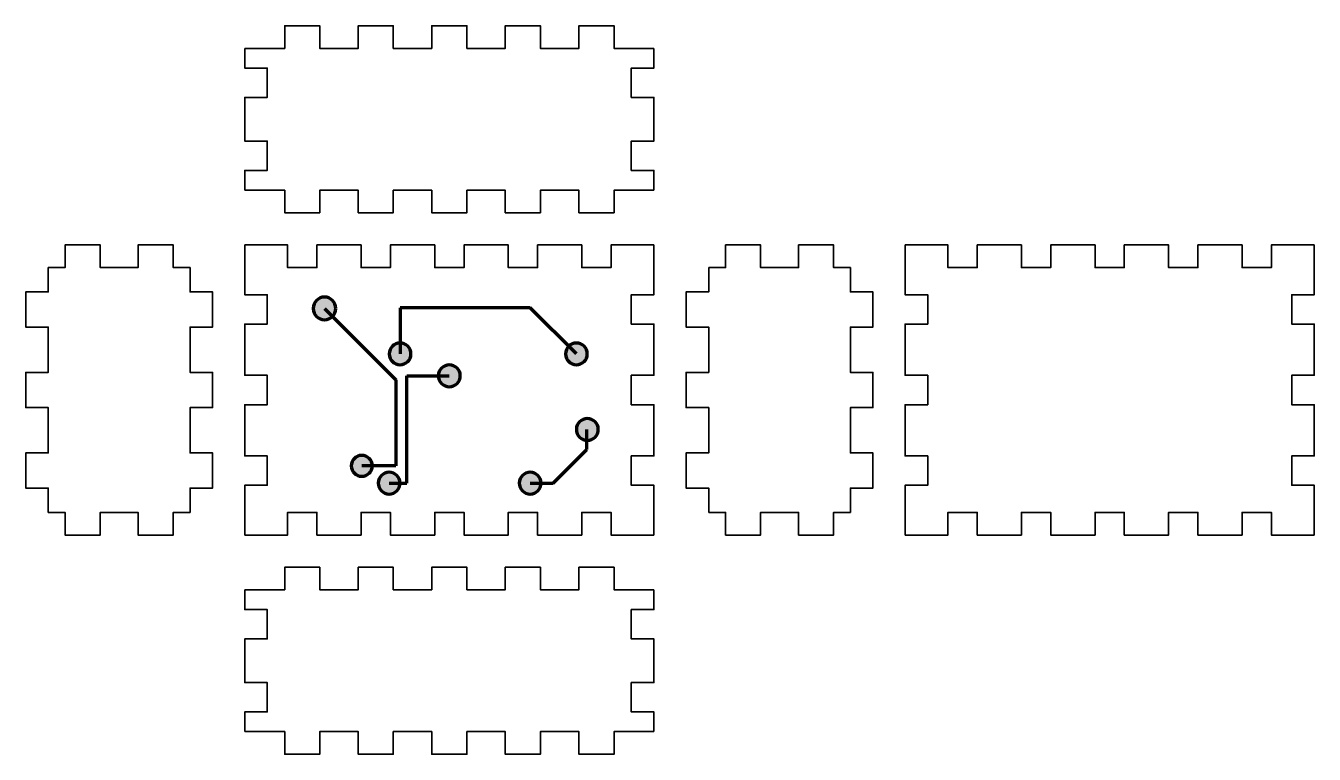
# Model space of a CAD drawing. Header units: inches. Extents: x -187 to 1230, y -160 to 641.
import ezdxf

# ---------------------------------------------------------------- set-up
doc = ezdxf.new("R2010")
doc.units = ezdxf.units.IN
doc.header["$MEASUREMENT"] = 0
doc.layers.add('svg2', color=7, linetype='Continuous')

# ---------------------------------------------------------------- blocks, each defined once
blk = doc.blocks.new('block 3')
at = {"layer": 'svg2', "color": 7, "lineweight": 35, "true_color": 0xffffff}
for points in [[(53.8, 616.4), (97.7, 616.4), (97.7, 641.2), (136.3, 641.2), (136.3, 616.4), (178.6, 616.4), (178.6, 641.2), (217.2, 641.2), (217.2, 616.4), (259.5, 616.4), (259.5, 641.2), (298.1, 641.2), (298.1, 616.4), (340.4, 616.4), (340.4, 641.2), (379, 641.2), (379, 616.4), (421.3, 616.4), (421.3, 641.2), (460, 641.2), (460, 616.4), (503.8, 616.4)], [(53.8, 460.5), (53.8, 482.2), (78.6, 482.2), (78.6, 514.5), (53.8, 514.5), (53.8, 562.5), (78.6, 562.5), (78.6, 594.8), (53.8, 594.8), (53.8, 616.4)], [(503.8, 616.4), (503.8, 594.8), (479, 594.8), (479, 562.5), (503.8, 562.5), (503.8, 514.5), (479, 514.5), (479, 482.2), (503.8, 482.2), (503.8, 460.5)], [(503.8, 460.5), (460, 460.5), (460, 435.7), (421.3, 435.7), (421.3, 460.5), (379, 460.5), (379, 435.7), (340.4, 435.7), (340.4, 460.5), (298.1, 460.5), (298.1, 435.7), (259.5, 435.7), (259.5, 460.5), (217.2, 460.5), (217.2, 435.7), (178.6, 435.7), (178.6, 460.5), (136.3, 460.5), (136.3, 435.7), (97.7, 435.7), (97.7, 460.5), (53.8, 460.5)], [(-162.3, 375.5), (-143.8, 375.5), (-143.8, 400.3), (-105.2, 400.3), (-105.2, 375.5), (-63.5, 375.5), (-63.5, 400.3), (-24.9, 400.3), (-24.9, 375.5), (-6.4, 375.5)], [(53.8, 400.3), (100.9, 400.3), (100.9, 375.5), (133.1, 375.5), (133.1, 400.3), (181.8, 400.3), (181.8, 375.5), (214, 375.5), (214, 400.3), (262.7, 400.3), (262.7, 375.5), (295, 375.5), (295, 400.3), (343.6, 400.3), (343.6, 375.5), (375.9, 375.5), (375.9, 400.3), (424.5, 400.3), (424.5, 375.5), (456.8, 375.5), (456.8, 400.3), (503.8, 400.3)], [(53.8, 81.4), (53.8, 136.2), (78.6, 136.2), (78.6, 168.4), (53.8, 168.4), (53.8, 224.7), (78.6, 224.7), (78.6, 257), (53.8, 257), (53.8, 313.3), (78.6, 313.3), (78.6, 345.6), (53.8, 345.6), (53.8, 400.3)], [(503.8, 400.3), (503.8, 345.6), (479, 345.6), (479, 313.3), (503.8, 313.3), (503.8, 257), (479, 257), (479, 224.7), (503.8, 224.7), (503.8, 168.4), (479, 168.4), (479, 136.2), (503.8, 136.2), (503.8, 81.4)], [(564.1, 375.5), (582.6, 375.5), (582.6, 400.3), (621.2, 400.3), (621.2, 375.5), (662.9, 375.5), (662.9, 400.3), (701.5, 400.3), (701.5, 375.5), (720, 375.5)], [(780.2, 400.3), (827.3, 400.3), (827.3, 375.5), (859.5, 375.5), (859.5, 400.3), (908.2, 400.3), (908.2, 375.5), (940.4, 375.5), (940.4, 400.3), (989.1, 400.3), (989.1, 375.5), (1021.3, 375.5), (1021.3, 400.3), (1070, 400.3), (1070, 375.5), (1102.2, 375.5), (1102.2, 400.3), (1150.9, 400.3), (1150.9, 375.5), (1183.1, 375.5), (1183.1, 400.3), (1230.2, 400.3)], [(780.2, 81.4), (780.2, 136.2), (805, 136.2), (805, 168.4), (780.2, 168.4), (780.2, 224.7), (805, 224.7), (805, 257), (780.2, 257), (780.2, 313.3), (805, 313.3), (805, 345.6), (780.2, 345.6), (780.2, 400.3)], [(1230.2, 400.3), (1230.2, 345.6), (1205.4, 345.6), (1205.4, 313.3), (1230.2, 313.3), (1230.2, 257), (1205.4, 257), (1205.4, 224.7), (1230.2, 224.7), (1230.2, 168.4), (1205.4, 168.4), (1205.4, 136.2), (1230.2, 136.2), (1230.2, 81.4)], [(-162.3, 106.2), (-162.3, 133), (-187.1, 133), (-187.1, 171.6), (-162.3, 171.6), (-162.3, 221.5), (-187.1, 221.5), (-187.1, 260.2), (-162.3, 260.2), (-162.3, 310.1), (-187.1, 310.1), (-187.1, 348.7), (-162.3, 348.7), (-162.3, 375.5)], [(-6.4, 375.5), (-6.4, 348.7), (18.4, 348.7), (18.4, 310.1), (-6.4, 310.1), (-6.4, 260.2), (18.4, 260.2), (18.4, 221.5), (-6.4, 221.5), (-6.4, 171.6), (18.4, 171.6), (18.4, 133), (-6.4, 133), (-6.4, 106.2)], [(564.1, 106.2), (564.1, 133), (539.3, 133), (539.3, 171.6), (564.1, 171.6), (564.1, 221.5), (539.3, 221.5), (539.3, 260.2), (564.1, 260.2), (564.1, 310.1), (539.3, 310.1), (539.3, 348.7), (564.1, 348.7), (564.1, 375.5)], [(720, 375.5), (720, 348.7), (744.8, 348.7), (744.8, 310.1), (720, 310.1), (720, 260.2), (744.8, 260.2), (744.8, 221.5), (720, 221.5), (720, 171.6), (744.8, 171.6), (744.8, 133), (720, 133), (720, 106.2)], [(-6.4, 106.2), (-24.9, 106.2), (-24.9, 81.4), (-63.5, 81.4), (-63.5, 106.2), (-105.2, 106.2), (-105.2, 81.4), (-143.8, 81.4), (-143.8, 106.2), (-162.3, 106.2)], [(503.8, 81.4), (456.8, 81.4), (456.8, 106.2), (424.5, 106.2), (424.5, 81.4), (375.9, 81.4), (375.9, 106.2), (343.6, 106.2), (343.6, 81.4), (295, 81.4), (295, 106.2), (262.7, 106.2), (262.7, 81.4), (214, 81.4), (214, 106.2), (181.8, 106.2), (181.8, 81.4), (133.1, 81.4), (133.1, 106.2), (100.9, 106.2), (100.9, 81.4), (53.8, 81.4)], [(720, 106.2), (701.5, 106.2), (701.5, 81.4), (662.9, 81.4), (662.9, 106.2), (621.2, 106.2), (621.2, 81.4), (582.6, 81.4), (582.6, 106.2), (564.1, 106.2)], [(1230.2, 81.4), (1183.1, 81.4), (1183.1, 106.2), (1150.9, 106.2), (1150.9, 81.4), (1102.2, 81.4), (1102.2, 106.2), (1070, 106.2), (1070, 81.4), (1021.3, 81.4), (1021.3, 106.2), (989.1, 106.2), (989.1, 81.4), (940.4, 81.4), (940.4, 106.2), (908.2, 106.2), (908.2, 81.4), (859.5, 81.4), (859.5, 106.2), (827.3, 106.2), (827.3, 81.4), (780.2, 81.4)], [(53.8, 21.2), (97.7, 21.2), (97.7, 46), (136.3, 46), (136.3, 21.2), (178.6, 21.2), (178.6, 46), (217.2, 46), (217.2, 21.2), (259.5, 21.2), (259.5, 46), (298.1, 46), (298.1, 21.2), (340.4, 21.2), (340.4, 46), (379, 46), (379, 21.2), (421.3, 21.2), (421.3, 46), (460, 46), (460, 21.2), (503.8, 21.2)], [(53.8, -134.7), (53.8, -113.1), (78.6, -113.1), (78.6, -80.8), (53.8, -80.8), (53.8, -32.7), (78.6, -32.7), (78.6, -0.5), (53.8, -0.5), (53.8, 21.2)], [(503.8, 21.2), (503.8, -0.5), (479, -0.5), (479, -32.7), (503.8, -32.7), (503.8, -80.8), (479, -80.8), (479, -113.1), (503.8, -113.1), (503.8, -134.7)], [(503.8, -134.7), (460, -134.7), (460, -159.5), (421.3, -159.5), (421.3, -134.7), (379, -134.7), (379, -159.5), (340.4, -159.5), (340.4, -134.7), (298.1, -134.7), (298.1, -159.5), (259.5, -159.5), (259.5, -134.7), (217.2, -134.7), (217.2, -159.5), (178.6, -159.5), (178.6, -134.7), (136.3, -134.7), (136.3, -159.5), (97.7, -159.5), (97.7, -134.7), (53.8, -134.7)]]:
    blk.add_lwpolyline(points, dxfattribs=at)

msp = doc.modelspace()

# ---------------------------------------------------------------- hatches: boundary and pattern name
at = {"layer": 'svg2', "true_color": 0xffffff}
h = msp.add_hatch(color=7, dxfattribs=at)
h.dxf.hatch_style = 2
edge = h.paths.add_edge_path()
edge.add_spline(control_points=[(154, 330.5), (154, 323.6), (148.4, 318), (141.5, 318), (134.6, 318), (129, 323.6), (129, 330.5), (129, 337.4), (134.6, 343), (141.5, 343), (148.4, 343), (154, 337.4), (154, 330.5)], knot_values=[0, 0, 0, 0, 1, 1, 1, 2, 2, 2, 3, 3, 3, 4, 4, 4, 4], degree=3, periodic=1)
h = msp.add_hatch(color=7, dxfattribs=at)
h.dxf.hatch_style = 2
edge = h.paths.add_edge_path()
edge.add_spline(control_points=[(236.6, 280.5), (236.6, 273.9), (231.2, 268.5), (224.6, 268.5), (218, 268.5), (212.6, 273.9), (212.6, 280.5), (212.6, 287.1), (218, 292.5), (224.6, 292.5), (231.2, 292.5), (236.6, 287.1), (236.6, 280.5)], knot_values=[0, 0, 0, 0, 1, 1, 1, 2, 2, 2, 3, 3, 3, 4, 4, 4, 4], degree=3, periodic=1)
h = msp.add_hatch(color=7, dxfattribs=at)
h.dxf.hatch_style = 2
edge = h.paths.add_edge_path()
edge.add_spline(control_points=[(430.6, 280.5), (430.6, 273.9), (425.2, 268.5), (418.6, 268.5), (412, 268.5), (406.6, 273.9), (406.6, 280.5), (406.6, 287.1), (412, 292.5), (418.6, 292.5), (425.2, 292.5), (430.6, 287.1), (430.6, 280.5)], knot_values=[0, 0, 0, 0, 1, 1, 1, 2, 2, 2, 3, 3, 3, 4, 4, 4, 4], degree=3, periodic=1)
h = msp.add_hatch(color=7, dxfattribs=at)
h.dxf.hatch_style = 2
edge = h.paths.add_edge_path()
edge.add_spline(control_points=[(290.8, 256.5), (290.8, 249.9), (285.5, 244.5), (278.8, 244.5), (272.2, 244.5), (266.8, 249.9), (266.8, 256.5), (266.8, 263.1), (272.2, 268.5), (278.8, 268.5), (285.5, 268.5), (290.8, 263.1), (290.8, 256.5)], knot_values=[0, 0, 0, 0, 1, 1, 1, 2, 2, 2, 3, 3, 3, 4, 4, 4, 4], degree=3, periodic=1)
h = msp.add_hatch(color=7, dxfattribs=at)
h.dxf.hatch_style = 2
edge = h.paths.add_edge_path()
edge.add_spline(control_points=[(442.6, 197.5), (442.6, 190.9), (437.2, 185.5), (430.6, 185.5), (424, 185.5), (418.6, 190.9), (418.6, 197.5), (418.6, 204.1), (424, 209.5), (430.6, 209.5), (437.2, 209.5), (442.6, 204.1), (442.6, 197.5)], knot_values=[0, 0, 0, 0, 1, 1, 1, 2, 2, 2, 3, 3, 3, 4, 4, 4, 4], degree=3, periodic=1)
h = msp.add_hatch(color=7, dxfattribs=at)
h.dxf.hatch_style = 2
edge = h.paths.add_edge_path()
edge.add_spline(control_points=[(194, 157.5), (194, 151.1), (188.9, 146), (182.5, 146), (176.1, 146), (171, 151.1), (171, 157.5), (171, 163.9), (176.1, 169), (182.5, 169), (188.9, 169), (194, 163.9), (194, 157.5)], knot_values=[0, 0, 0, 0, 1, 1, 1, 2, 2, 2, 3, 3, 3, 4, 4, 4, 4], degree=3, periodic=1)
h = msp.add_hatch(color=7, dxfattribs=at)
h.dxf.hatch_style = 2
edge = h.paths.add_edge_path()
edge.add_spline(control_points=[(224.6, 138.5), (224.6, 131.9), (219.2, 126.5), (212.6, 126.5), (206, 126.5), (200.6, 131.9), (200.6, 138.5), (200.6, 145.1), (206, 150.5), (212.6, 150.5), (219.2, 150.5), (224.6, 145.1), (224.6, 138.5)], knot_values=[0, 0, 0, 0, 1, 1, 1, 2, 2, 2, 3, 3, 3, 4, 4, 4, 4], degree=3, periodic=1)
h = msp.add_hatch(color=7, dxfattribs=at)
h.dxf.hatch_style = 2
edge = h.paths.add_edge_path()
edge.add_spline(control_points=[(379.8, 138.5), (379.8, 131.9), (374.4, 126.5), (367.8, 126.5), (361.2, 126.5), (355.8, 131.9), (355.8, 138.5), (355.8, 145.1), (361.2, 150.5), (367.8, 150.5), (374.4, 150.5), (379.8, 145.1), (379.8, 138.5)], knot_values=[0, 0, 0, 0, 1, 1, 1, 2, 2, 2, 3, 3, 3, 4, 4, 4, 4], degree=3, periodic=1)

# ---------------------------------------------------------------- linework, layer by layer
at = {"layer": 'svg2', "color": 7, "lineweight": 106, "true_color": 0xffffff}
for points in [[(141.5, 330.5), (220.1, 251.9)], [(367.8, 331.3), (224.6, 331.3)], [(224.6, 331.3), (224.6, 280.5)], [(418.6, 280.5), (367.8, 331.3)], [(232, 138.5), (232, 256.5)], [(232, 256.5), (278.8, 256.5)], [(220.1, 251.9), (220.1, 157.5)], [(430.2, 175.5), (430.2, 197.5)], [(393.2, 138.5), (430.2, 175.5)], [(220.1, 157.5), (182.5, 157.5)], [(212.6, 138.5), (232, 138.5)], [(367.8, 138.5), (393.2, 138.5)]]:
    msp.add_lwpolyline(points, dxfattribs=at)
for points in [[(154, 330.5), (154, 323.6), (148.4, 318), (141.5, 318), (134.6, 318), (129, 323.6), (129, 330.5), (129, 337.4), (134.6, 343), (141.5, 343), (148.4, 343), (154, 337.4), (154, 330.5)], [(236.6, 280.5), (236.6, 273.9), (231.2, 268.5), (224.6, 268.5), (218, 268.5), (212.6, 273.9), (212.6, 280.5), (212.6, 287.1), (218, 292.5), (224.6, 292.5), (231.2, 292.5), (236.6, 287.1), (236.6, 280.5)], [(430.6, 280.5), (430.6, 273.9), (425.2, 268.5), (418.6, 268.5), (412, 268.5), (406.6, 273.9), (406.6, 280.5), (406.6, 287.1), (412, 292.5), (418.6, 292.5), (425.2, 292.5), (430.6, 287.1), (430.6, 280.5)], [(290.8, 256.5), (290.8, 249.9), (285.5, 244.5), (278.8, 244.5), (272.2, 244.5), (266.8, 249.9), (266.8, 256.5), (266.8, 263.1), (272.2, 268.5), (278.8, 268.5), (285.5, 268.5), (290.8, 263.1), (290.8, 256.5)], [(442.6, 197.5), (442.6, 190.9), (437.2, 185.5), (430.6, 185.5), (424, 185.5), (418.6, 190.9), (418.6, 197.5), (418.6, 204.1), (424, 209.5), (430.6, 209.5), (437.2, 209.5), (442.6, 204.1), (442.6, 197.5)], [(194, 157.5), (194, 151.1), (188.9, 146), (182.5, 146), (176.1, 146), (171, 151.1), (171, 157.5), (171, 163.9), (176.1, 169), (182.5, 169), (188.9, 169), (194, 163.9), (194, 157.5)], [(224.6, 138.5), (224.6, 131.9), (219.2, 126.5), (212.6, 126.5), (206, 126.5), (200.6, 131.9), (200.6, 138.5), (200.6, 145.1), (206, 150.5), (212.6, 150.5), (219.2, 150.5), (224.6, 145.1), (224.6, 138.5)], [(379.8, 138.5), (379.8, 131.9), (374.4, 126.5), (367.8, 126.5), (361.2, 126.5), (355.8, 131.9), (355.8, 138.5), (355.8, 145.1), (361.2, 150.5), (367.8, 150.5), (374.4, 150.5), (379.8, 145.1), (379.8, 138.5)]]:
    msp.add_open_spline(points, degree=3, knots=[0, 0, 0, 0, 1, 1, 1, 2, 2, 2, 3, 3, 3, 4, 4, 4, 4], dxfattribs=at)

# ---------------------------------------------------------------- block references
at = {"layer": 'svg2'}
msp.add_blockref('block 3', (0, 0), dxfattribs=at)

doc.saveas('drawing.dxf')
